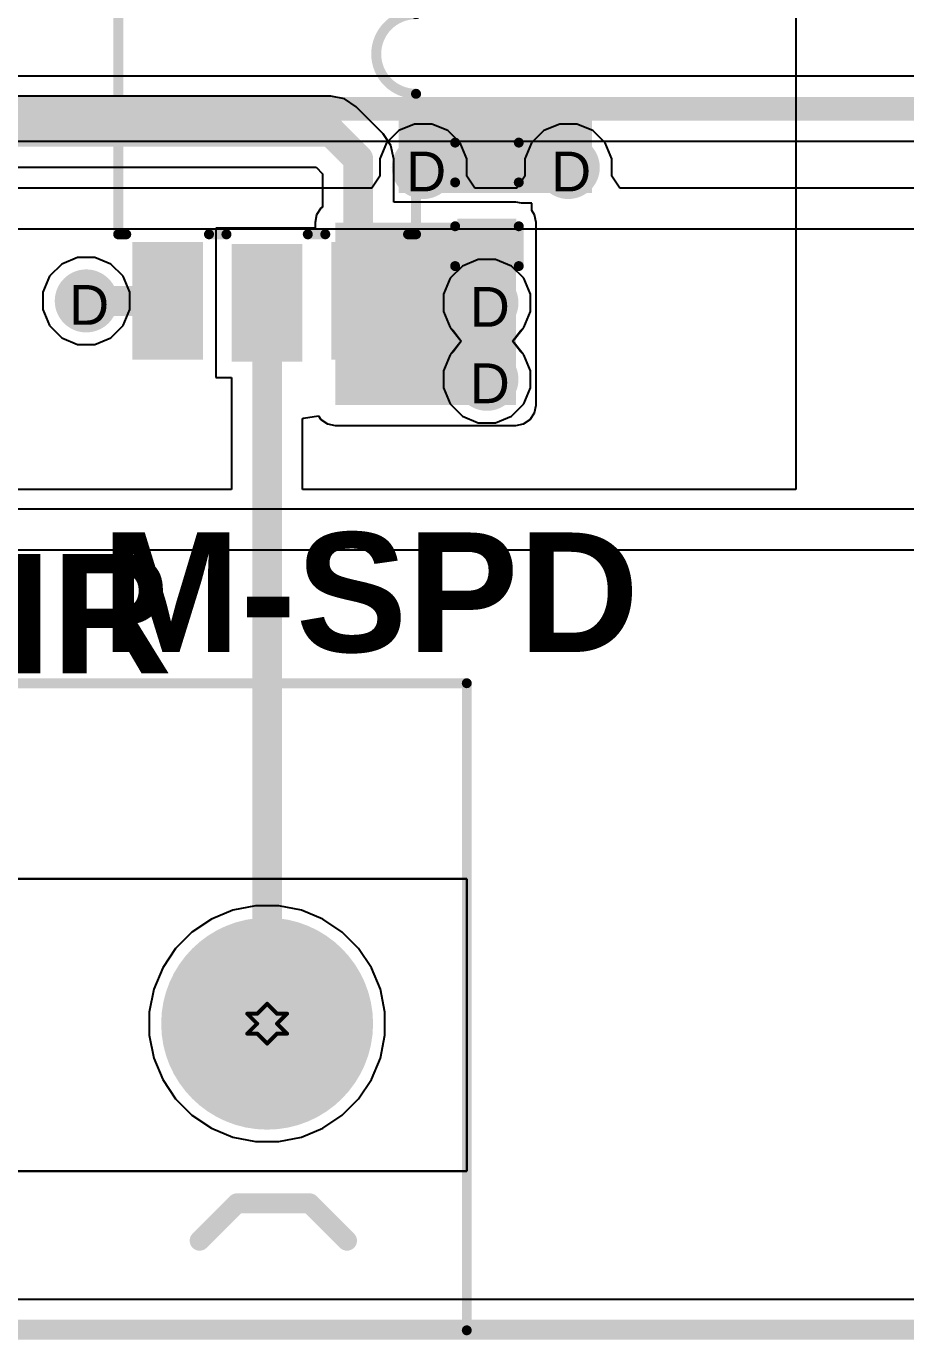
# Model space of a CAD drawing. Header units: inches. Extents: x 0 to 5401, y 0 to 5414.
# Drawn here: x 64 to 75.22, y -0.13 to 16.63 of the extents above; entities that cross this region are included whole.
import ezdxf

# ---------------------------------------------------------------- set-up
doc = ezdxf.new("R2010")
doc.units = ezdxf.units.IN
for name, color, linetype in [('Board Outline', 216, 'Continuous'), ('Bottom Layer', 5, 'Continuous'), ('Bottom Solder', 6, 'Continuous'), ('Drill Drawing', 1, 'Continuous'), ('Layer 1', 16, 'Continuous'), ('Layer 2', 76, 'Continuous'), ('Multi-Layer', 9, 'Continuous'), ('Pad Holes', 156, 'Continuous'), ('Top Layer', 1, 'Continuous'), ('Top Overlay', 2, 'Continuous'), ('Top Paste', 8, 'Continuous'), ('Top Solder', 216, 'Continuous'), ('Via Holes', 16, 'Continuous')]:
    doc.layers.add(name, color=color, linetype=linetype)
doc.styles.add('Arial', font='', dxfattribs={"height": 0.2})
doc.styles.add('Arial_Bold', font='', dxfattribs={"height": 0.2})
doc.styles.get('Arial').set_extended_font_data('Arial')
doc.styles.get('Arial_Bold').set_extended_font_data('Arial', bold=True)

# ---------------------------------------------------------------- blocks, each defined once
blk = doc.blocks.new('SO_5_18')
at = {"layer": 'Top Layer'}
for points in [[(-3.85, 0.87), (-3.85, 1.67), (-2.45, 1.67), (-2.45, 0.87)], [(2.45, 0.87), (2.45, 1.67), (3.85, 1.67), (3.85, 0.87)], [(2.475, -0.4), (2.475, 0.4), (3.875, 0.4), (3.875, -0.4)], [(-3.875, -1.67), (-3.875, -0.87), (-2.475, -0.87), (-2.475, -1.67)], [(2.45, -1.67), (2.45, -0.87), (3.85, -0.87), (3.85, -1.67)]]:
    blk.add_hatch(color=1, dxfattribs=at).paths.add_polyline_path(points)
at = {"layer": 'Top Paste'}
for points in [[(-3.85, 0.87), (-3.85, 1.67), (-2.45, 1.67), (-2.45, 0.87)], [(2.45, 0.87), (2.45, 1.67), (3.85, 1.67), (3.85, 0.87)], [(2.475, -0.4), (2.475, 0.4), (3.875, 0.4), (3.875, -0.4)], [(-3.875, -1.67), (-3.875, -0.87), (-2.475, -0.87), (-2.475, -1.67)], [(2.45, -1.67), (2.45, -0.87), (3.85, -0.87), (3.85, -1.67)]]:
    blk.add_hatch(color=8, dxfattribs=at).paths.add_polyline_path(points)
at = {"layer": 'Top Solder'}
for points in [[(-3.901, 0.819), (-3.901, 1.721), (-2.399, 1.721), (-2.399, 0.819)], [(2.399, 0.819), (2.399, 1.721), (3.901, 1.721), (3.901, 0.819)], [(2.424, -0.451), (2.424, 0.451), (3.926, 0.451), (3.926, -0.451)], [(-3.926, -1.721), (-3.926, -0.819), (-2.424, -0.819), (-2.424, -1.721)], [(2.399, -1.721), (2.399, -0.819), (3.901, -0.819), (3.901, -1.721)]]:
    blk.add_hatch(color=216, dxfattribs=at).paths.add_polyline_path(points)
at = {"layer": 'Top Overlay'}
for points in [[(-2.3, 1.798, 0.127, 0.127, 0), (-2.3, 1.9, 0.127, 0.127, 0)], [(-0.508, 1.9, 0.127, 0.127, 0), (-2.3, 1.9, 0.127, 0.127, 0)], [(0.508, 1.9, 0.127, 0.127, -1), (-0.508, 1.9, 0.127, 0.127, 0)], [(2.3, 1.9, 0.127, 0.127, 0), (0.508, 1.9, 0.127, 0.127, 0)], [(2.3, 1.798, 0.127, 0.127, 0), (2.3, 1.9, 0.127, 0.127, 0)], [(2.3, 1.798, 0.127, 0.127, 0), (2.3, 1.9, 0.127, 0.127, 0)], [(-3.988, 1.295, 0.127, 0.127, 0), (-4.115, 1.422, 0.127, 0.127, 0)], [(-4.115, 1.168, 0.127, 0.127, 0), (-4.115, 1.422, 0.127, 0.127, 0)], [(-4.115, 1.168, 0.127, 0.127, 0), (-3.988, 1.295, 0.127, 0.127, 0)], [(-2.3, -0.742, 0.127, 0.127, 0), (-2.3, 0.742, 0.127, 0.127, 0)], [(2.3, 0.519, 0.127, 0.127, 0), (2.3, 0.742, 0.127, 0.127, 0)], [(2.3, -0.742, 0.127, 0.127, 0), (2.3, -0.519, 0.127, 0.127, 0)], [(-2.3, -1.9, 0.127, 0.127, 0), (-2.3, -1.798, 0.127, 0.127, 0)], [(2.3, -1.9, 0.127, 0.127, 0), (-2.3, -1.9, 0.127, 0.127, 0)], [(2.3, -1.9, 0.127, 0.127, 0), (2.3, -1.798, 0.127, 0.127, 0)]]:
    blk.add_lwpolyline(points, format="xyseb", dxfattribs=at)
for points in [[(-2.332, 1.9, 0.0635, 0.0635, 1), (-2.268, 1.9, 0.0635, 0.0635, 1)], [(-2.332, 1.9, 0.0635, 0.0635, 1), (-2.268, 1.9, 0.0635, 0.0635, 1)], [(-2.332, 1.798, 0.0635, 0.0635, 1), (-2.268, 1.798, 0.0635, 0.0635, 1)], [(-0.54, 1.9, 0.0635, 0.0635, 1), (-0.476, 1.9, 0.0635, 0.0635, 1)], [(-0.539, 1.9, 0.0635, 0.0635, 1), (-0.476, 1.9, 0.0635, 0.0635, 1)], [(0.476, 1.9, 0.0635, 0.0635, 1), (0.54, 1.9, 0.0635, 0.0635, 1)], [(0.476, 1.9, 0.0635, 0.0635, 1), (0.54, 1.9, 0.0635, 0.0635, 1)], [(2.268, 1.9, 0.0635, 0.0635, 1), (2.332, 1.9, 0.0635, 0.0635, 1)], [(2.268, 1.9, 0.0635, 0.0635, 1), (2.332, 1.9, 0.0635, 0.0635, 1)], [(2.268, 1.9, 0.0635, 0.0635, 1), (2.332, 1.9, 0.0635, 0.0635, 1)], [(2.268, 1.798, 0.0635, 0.0635, 1), (2.332, 1.798, 0.0635, 0.0635, 1)], [(2.268, 1.798, 0.0635, 0.0635, 1), (2.332, 1.798, 0.0635, 0.0635, 1)], [(-4.147, 1.422, 0.0635, 0.0635, 1), (-4.083, 1.422, 0.0635, 0.0635, 1)], [(-4.147, 1.422, 0.0635, 0.0635, 1), (-4.083, 1.422, 0.0635, 0.0635, 1)], [(-4.02, 1.295, 0.0635, 0.0635, 1), (-3.956, 1.295, 0.0635, 0.0635, 1)], [(-4.02, 1.295, 0.0635, 0.0635, 1), (-3.956, 1.295, 0.0635, 0.0635, 1)], [(-4.147, 1.168, 0.0635, 0.0635, 1), (-4.083, 1.168, 0.0635, 0.0635, 1)], [(-4.147, 1.168, 0.0635, 0.0635, 1), (-4.083, 1.168, 0.0635, 0.0635, 1)], [(-2.332, 0.742, 0.0635, 0.0635, 1), (-2.268, 0.742, 0.0635, 0.0635, 1)], [(2.268, 0.742, 0.0635, 0.0635, 1), (2.332, 0.742, 0.0635, 0.0635, 1)], [(2.268, 0.519, 0.0635, 0.0635, 1), (2.332, 0.519, 0.0635, 0.0635, 1)], [(2.268, -0.519, 0.0635, 0.0635, 1), (2.332, -0.519, 0.0635, 0.0635, 1)], [(-2.332, -0.742, 0.0635, 0.0635, 1), (-2.268, -0.742, 0.0635, 0.0635, 1)], [(2.268, -0.742, 0.0635, 0.0635, 1), (2.332, -0.742, 0.0635, 0.0635, 1)], [(-2.332, -1.798, 0.0635, 0.0635, 1), (-2.268, -1.798, 0.0635, 0.0635, 1)], [(-2.332, -1.9, 0.0635, 0.0635, 1), (-2.268, -1.9, 0.0635, 0.0635, 1)], [(-2.332, -1.9, 0.0635, 0.0635, 1), (-2.268, -1.9, 0.0635, 0.0635, 1)], [(2.268, -1.798, 0.0635, 0.0635, 1), (2.332, -1.798, 0.0635, 0.0635, 1)], [(2.268, -1.9, 0.0635, 0.0635, 1), (2.332, -1.9, 0.0635, 0.0635, 1)], [(2.268, -1.9, 0.0635, 0.0635, 1), (2.332, -1.9, 0.0635, 0.0635, 1)]]:
    blk.add_lwpolyline(points, format="xyseb", close=True, dxfattribs=at)
blk = doc.blocks.new('WJ127_5_0_5P_184')
at = {"layer": 'Bottom Layer'}
h = blk.add_hatch(color=5, dxfattribs=at)
edge = h.paths.add_edge_path()
edge.add_arc((10, 0), 1.25, 0, 360)
at = {"layer": 'Bottom Solder'}
h = blk.add_hatch(color=6, dxfattribs=at)
edge = h.paths.add_edge_path()
edge.add_arc((10, 0), 1.352, 0, 360)
at = {"layer": 'Layer 1'}
h = blk.add_hatch(color=16, dxfattribs=at)
edge = h.paths.add_edge_path()
edge.add_arc((10, 0), 1.25, 0, 360)
at = {"layer": 'Layer 2'}
h = blk.add_hatch(color=76, dxfattribs=at)
edge = h.paths.add_edge_path()
edge.add_arc((10, 0), 1.25, 0, 360)
at = {"layer": 'Multi-Layer'}
h = blk.add_hatch(color=9, dxfattribs=at)
edge = h.paths.add_edge_path()
edge.add_arc((10, 0), 1.25, 0, 360)
at = {"layer": 'Pad Holes'}
h = blk.add_hatch(color=7, dxfattribs=at)
edge = h.paths.add_edge_path()
edge.add_arc((10, 0), 0.65, 0, 360)
at = {"layer": 'Top Layer'}
h = blk.add_hatch(color=1, dxfattribs=at)
edge = h.paths.add_edge_path()
edge.add_arc((10, 0), 1.25, 0, 360)
at = {"layer": 'Top Solder'}
h = blk.add_hatch(color=216, dxfattribs=at)
edge = h.paths.add_edge_path()
edge.add_arc((10, 0), 1.352, 0, 360)
at = {"layer": 'Top Overlay'}
for points in [[(-13.005, 4.343, 0.127, 0.127, 0), (12.548, 4.343, 0.127, 0.127, 0)], [(12.548, -3.912, 0.127, 0.127, 0), (12.548, 4.343, 0.127, 0.127, 0)], [(9.138, -2.769, 0.254, 0.254, 0), (9.615, -2.292, 0.254, 0.254, 0)], [(9.615, -2.292, 0.254, 0.254, 0), (10.543, -2.292, 0.254, 0.254, 0)], [(10.543, -2.292, 0.254, 0.254, 0), (11.02, -2.769, 0.254, 0.254, 0)], [(-13.005, -3.912, 0.127, 0.127, 0), (12.548, -3.912, 0.127, 0.127, 0)]]:
    blk.add_lwpolyline(points, format="xyseb", dxfattribs=at)
for points in [[(12.516, 4.343, 0.0635, 0.0635, 1), (12.579, 4.343, 0.0635, 0.0635, 1)], [(12.516, 4.343, 0.0635, 0.0635, 1), (12.579, 4.343, 0.0635, 0.0635, 1)], [(9.551, -2.292, 0.127, 0.127, 1), (9.678, -2.292, 0.127, 0.127, 1)], [(9.551, -2.292, 0.127, 0.127, 1), (9.678, -2.292, 0.127, 0.127, 1)], [(10.48, -2.292, 0.127, 0.127, 1), (10.607, -2.292, 0.127, 0.127, 1)], [(10.48, -2.292, 0.127, 0.127, 1), (10.607, -2.292, 0.127, 0.127, 1)], [(9.075, -2.769, 0.127, 0.127, 1), (9.202, -2.769, 0.127, 0.127, 1)], [(10.956, -2.769, 0.127, 0.127, 1), (11.083, -2.769, 0.127, 0.127, 1)], [(12.516, -3.912, 0.0635, 0.0635, 1), (12.579, -3.912, 0.0635, 0.0635, 1)], [(12.516, -3.912, 0.0635, 0.0635, 1), (12.579, -3.912, 0.0635, 0.0635, 1)]]:
    blk.add_lwpolyline(points, format="xyseb", close=True, dxfattribs=at)
blk = doc.blocks.new('____0402_272')
at = {"layer": 'Top Layer'}
for points in [[(-0.699, -0.318), (-0.699, 0.317), (-0.241, 0.317), (-0.241, -0.318)], [(0.241, -0.318), (0.241, 0.317), (0.699, 0.317), (0.699, -0.318)]]:
    blk.add_hatch(color=1, dxfattribs=at).paths.add_polyline_path(points)
at = {"layer": 'Top Paste'}
for points in [[(-0.699, -0.318), (-0.699, 0.317), (-0.241, 0.317), (-0.241, -0.318)], [(0.241, -0.318), (0.241, 0.317), (0.699, 0.317), (0.699, -0.318)]]:
    blk.add_hatch(color=8, dxfattribs=at).paths.add_polyline_path(points)
at = {"layer": 'Top Solder'}
for points in [[(-0.758, -0.377), (-0.758, 0.377), (-0.181, 0.377), (-0.181, -0.377)], [(0.181, -0.377), (0.181, 0.377), (0.758, 0.377), (0.758, -0.377)]]:
    blk.add_hatch(color=216, dxfattribs=at).paths.add_polyline_path(points)
at = {"layer": 'Top Overlay'}
for points in [[(-0.787, -0.406, 0.127, 0.127, 0), (-0.787, 0.406, 0.127, 0.127, 0)], [(-0.279, 0.406, 0.127, 0.127, 0), (-0.787, 0.406, 0.127, 0.127, 0)], [(0.787, 0.406, 0.127, 0.127, 0), (0.279, 0.406, 0.127, 0.127, 0)], [(0.787, -0.406, 0.127, 0.127, 0), (0.787, 0.406, 0.127, 0.127, 0)], [(-0.279, -0.406, 0.127, 0.127, 0), (-0.787, -0.406, 0.127, 0.127, 0)], [(0.787, -0.406, 0.127, 0.127, 0), (0.279, -0.406, 0.127, 0.127, 0)]]:
    blk.add_lwpolyline(points, format="xyseb", dxfattribs=at)
for points in [[(-0.819, 0.406, 0.0635, 0.0635, 1), (-0.756, 0.406, 0.0635, 0.0635, 1)], [(-0.819, 0.406, 0.0635, 0.0635, 1), (-0.756, 0.406, 0.0635, 0.0635, 1)], [(-0.311, 0.406, 0.0635, 0.0635, 1), (-0.248, 0.406, 0.0635, 0.0635, 1)], [(0.248, 0.406, 0.0635, 0.0635, 1), (0.311, 0.406, 0.0635, 0.0635, 1)], [(0.756, 0.406, 0.0635, 0.0635, 1), (0.819, 0.406, 0.0635, 0.0635, 1)], [(0.756, 0.406, 0.0635, 0.0635, 1), (0.819, 0.406, 0.0635, 0.0635, 1)], [(-0.819, -0.406, 0.0635, 0.0635, 1), (-0.756, -0.406, 0.0635, 0.0635, 1)], [(-0.819, -0.406, 0.0635, 0.0635, 1), (-0.756, -0.406, 0.0635, 0.0635, 1)], [(-0.311, -0.406, 0.0635, 0.0635, 1), (-0.248, -0.406, 0.0635, 0.0635, 1)], [(0.248, -0.406, 0.0635, 0.0635, 1), (0.311, -0.406, 0.0635, 0.0635, 1)], [(0.756, -0.406, 0.0635, 0.0635, 1), (0.819, -0.406, 0.0635, 0.0635, 1)], [(0.756, -0.406, 0.0635, 0.0635, 1), (0.819, -0.406, 0.0635, 0.0635, 1)]]:
    blk.add_lwpolyline(points, format="xyseb", close=True, dxfattribs=at)

msp = doc.modelspace()

# ---------------------------------------------------------------- hatches: boundary and pattern name
at = {"layer": 'Bottom Layer'}
h = msp.add_hatch(color=5, dxfattribs=at)
edge = h.paths.add_edge_path()
edge.add_arc((69.063, 14.827), 0.3, 0, 360)
h = msp.add_hatch(color=5, dxfattribs=at)
edge = h.paths.add_edge_path()
edge.add_arc((70.913, 14.827), 0.3, 0, 360)
h = msp.add_hatch(color=5, dxfattribs=at)
edge = h.paths.add_edge_path()
edge.add_arc((64.762, 13.125), 0.3, 0, 360)
h = msp.add_hatch(color=5, dxfattribs=at)
edge = h.paths.add_edge_path()
edge.add_arc((69.875, 13.1), 0.3, 0, 360)
h = msp.add_hatch(color=5, dxfattribs=at)
edge = h.paths.add_edge_path()
edge.add_arc((69.875, 12.125), 0.3, 0, 360)
at = {"layer": 'Bottom Solder'}
h = msp.add_hatch(color=6, dxfattribs=at)
edge = h.paths.add_edge_path()
edge.add_arc((69.063, 14.827), 0.402, 0, 360)
h = msp.add_hatch(color=6, dxfattribs=at)
edge = h.paths.add_edge_path()
edge.add_arc((70.913, 14.827), 0.402, 0, 360)
h = msp.add_hatch(color=6, dxfattribs=at)
edge = h.paths.add_edge_path()
edge.add_arc((64.762, 13.125), 0.402, 0, 360)
h = msp.add_hatch(color=6, dxfattribs=at)
edge = h.paths.add_edge_path()
edge.add_arc((69.875, 13.1), 0.402, 0, 360)
h = msp.add_hatch(color=6, dxfattribs=at)
edge = h.paths.add_edge_path()
edge.add_arc((69.875, 12.125), 0.402, 0, 360)
at = {"layer": 'Layer 1'}
h = msp.add_hatch(color=16, dxfattribs=at)
edge = h.paths.add_edge_path()
edge.add_arc((69.063, 14.827), 0.3, 0, 360)
h = msp.add_hatch(color=16, dxfattribs=at)
edge = h.paths.add_edge_path()
edge.add_arc((70.913, 14.827), 0.3, 0, 360)
h = msp.add_hatch(color=16, dxfattribs=at)
edge = h.paths.add_edge_path()
edge.add_arc((64.762, 13.125), 0.3, 0, 360)
h = msp.add_hatch(color=16, dxfattribs=at)
edge = h.paths.add_edge_path()
edge.add_arc((69.875, 13.1), 0.3, 0, 360)
h = msp.add_hatch(color=16, dxfattribs=at)
edge = h.paths.add_edge_path()
edge.add_arc((69.875, 12.125), 0.3, 0, 360)
at = {"layer": 'Layer 2'}
h = msp.add_hatch(color=76, dxfattribs=at)
edge = h.paths.add_edge_path()
edge.add_arc((69.063, 14.827), 0.3, 0, 360)
h = msp.add_hatch(color=76, dxfattribs=at)
edge = h.paths.add_edge_path()
edge.add_arc((70.913, 14.827), 0.3, 0, 360)
h = msp.add_hatch(color=76, dxfattribs=at)
edge = h.paths.add_edge_path()
edge.add_arc((64.762, 13.125), 0.3, 0, 360)
h = msp.add_hatch(color=76, dxfattribs=at)
edge = h.paths.add_edge_path()
edge.add_arc((69.875, 13.1), 0.3, 0, 360)
h = msp.add_hatch(color=76, dxfattribs=at)
edge = h.paths.add_edge_path()
edge.add_arc((69.875, 12.125), 0.3, 0, 360)
at = {"layer": 'Top Layer'}
for points in [[(68.747, 14.501), (71.214, 14.501), (71.214, 15.575), (68.747, 15.575)], [(67.94, 11.796), (70.244, 11.796), (70.244, 14.125), (67.94, 14.125)]]:
    msp.add_hatch(color=1, dxfattribs=at).paths.add_polyline_path(points)
h = msp.add_hatch(color=1, dxfattribs=at)
edge = h.paths.add_edge_path()
edge.add_arc((69.063, 14.827), 0.3, 0, 360)
h = msp.add_hatch(color=1, dxfattribs=at)
edge = h.paths.add_edge_path()
edge.add_arc((70.913, 14.827), 0.3, 0, 360)
h = msp.add_hatch(color=1, dxfattribs=at)
edge = h.paths.add_edge_path()
edge.add_arc((64.762, 13.125), 0.3, 0, 360)
h = msp.add_hatch(color=1, dxfattribs=at)
edge = h.paths.add_edge_path()
edge.add_arc((69.875, 13.1), 0.3, 0, 360)
h = msp.add_hatch(color=1, dxfattribs=at)
edge = h.paths.add_edge_path()
edge.add_arc((69.875, 12.125), 0.3, 0, 360)
at = {"layer": 'Top Solder'}
h = msp.add_hatch(color=216, dxfattribs=at)
edge = h.paths.add_edge_path()
edge.add_arc((69.063, 14.827), 0.402, 0, 360)
h = msp.add_hatch(color=216, dxfattribs=at)
edge = h.paths.add_edge_path()
edge.add_arc((70.913, 14.827), 0.402, 0, 360)
h = msp.add_hatch(color=216, dxfattribs=at)
edge = h.paths.add_edge_path()
edge.add_arc((64.762, 13.125), 0.402, 0, 360)
h = msp.add_hatch(color=216, dxfattribs=at)
edge = h.paths.add_edge_path()
edge.add_arc((69.875, 13.1), 0.402, 0, 360)
h = msp.add_hatch(color=216, dxfattribs=at)
edge = h.paths.add_edge_path()
edge.add_arc((69.875, 12.125), 0.402, 0, 360)
at = {"layer": 'Via Holes'}
h = msp.add_hatch(color=7, dxfattribs=at)
edge = h.paths.add_edge_path()
edge.add_arc((69.063, 14.827), 0.15, 0, 360)
h = msp.add_hatch(color=7, dxfattribs=at)
edge = h.paths.add_edge_path()
edge.add_arc((70.913, 14.827), 0.15, 0, 360)
h = msp.add_hatch(color=7, dxfattribs=at)
edge = h.paths.add_edge_path()
edge.add_arc((64.762, 13.125), 0.15, 0, 360)
h = msp.add_hatch(color=7, dxfattribs=at)
edge = h.paths.add_edge_path()
edge.add_arc((69.875, 13.1), 0.15, 0, 360)
h = msp.add_hatch(color=7, dxfattribs=at)
edge = h.paths.add_edge_path()
edge.add_arc((69.875, 12.125), 0.15, 0, 360)

# ---------------------------------------------------------------- linework, layer by layer
at = {"layer": 'Board Outline'}
msp.add_lwpolyline([(0, 0, 0.254, 0.254, 0), (150, 0, 0.254, 0.254, 0)], format="xyseb", dxfattribs=at)
at = {"layer": 'Bottom Layer'}
for p, q in [((142.792, 15.991), (38.513, 15.991)), ((38.341, 15.162), (142.964, 15.162)), ((69.765, 13.654), (69.562, 13.569)), ((69.986, 13.654), (69.765, 13.654)), ((70.189, 13.569), (69.986, 13.654)), ((69.406, 13.414), (69.321, 13.21)), ((69.562, 13.569), (69.406, 13.414)), ((70.345, 13.414), (70.189, 13.569)), ((70.429, 13.21), (70.345, 13.414)), ((69.321, 13.21), (69.321, 12.99)), ((70.429, 12.99), (70.429, 13.21)), ((69.321, 12.99), (69.406, 12.786)), ((70.345, 12.786), (70.429, 12.99)), ((69.406, 12.786), (69.447, 12.745)), ((69.447, 12.745), (69.548, 12.612)), ((70.203, 12.612), (70.304, 12.745)), ((70.304, 12.745), (70.345, 12.786)), ((69.548, 12.612), (69.447, 12.48)), ((70.304, 12.48), (70.203, 12.612)), ((69.406, 12.439), (69.321, 12.235)), ((69.447, 12.48), (69.406, 12.439)), ((70.345, 12.439), (70.304, 12.48)), ((70.429, 12.235), (70.345, 12.439)), ((69.321, 12.235), (69.321, 12.015)), ((70.429, 12.015), (70.429, 12.235)), ((69.321, 12.015), (69.406, 11.811)), ((70.345, 11.811), (70.429, 12.015)), ((69.406, 11.811), (69.562, 11.655)), ((70.189, 11.655), (70.345, 11.811)), ((69.562, 11.655), (69.765, 11.571)), ((69.765, 11.571), (69.986, 11.571)), ((69.986, 11.571), (70.189, 11.655)), ((44.065, 5.753), (69.618, 5.753)), ((69.618, 5.753), (44.065, 5.753)), ((69.618, 5.753), (69.618, 2.024)), ((69.618, 2.024), (69.618, 5.753)), ((69.618, 2.024), (44.065, 2.024)), ((44.065, 2.024), (69.618, 2.024)), ((145.483, 0.388), (4.517, 0.388))]:
    msp.add_line(p, q, dxfattribs=at)
msp.add_lwpolyline([(38.341, 15.576, 0.305, 0.305, 0), (142.964, 15.576, 0.305, 0.305, 0)], format="xyseb", dxfattribs=at)
at = {"layer": 'Drill Drawing'}
for points in [[(66.816, 4.032, 0.0508, 0.0508, 0), (66.943, 3.905, 0.0508, 0.0508, 0)], [(66.816, 4.032, 0.0508, 0.0508, 0), (66.943, 4.032, 0.0508, 0.0508, 0)], [(66.943, 4.032, 0.0508, 0.0508, 0), (67.07, 4.159, 0.0508, 0.0508, 0)], [(67.07, 4.159, 0.0508, 0.0508, 0), (67.197, 4.032, 0.0508, 0.0508, 0)], [(67.197, 4.032, 0.0508, 0.0508, 0), (67.324, 4.032, 0.0508, 0.0508, 0)], [(67.197, 3.905, 0.0508, 0.0508, 0), (67.324, 4.032, 0.0508, 0.0508, 0)], [(66.816, 3.778, 0.0508, 0.0508, 0), (66.943, 3.905, 0.0508, 0.0508, 0)], [(67.197, 3.905, 0.0508, 0.0508, 0), (67.324, 3.778, 0.0508, 0.0508, 0)], [(66.816, 3.778, 0.0508, 0.0508, 0), (66.943, 3.778, 0.0508, 0.0508, 0)], [(66.943, 3.778, 0.0508, 0.0508, 0), (67.07, 3.651, 0.0508, 0.0508, 0)], [(67.07, 3.651, 0.0508, 0.0508, 0), (67.197, 3.778, 0.0508, 0.0508, 0)], [(67.197, 3.778, 0.0508, 0.0508, 0), (67.324, 3.778, 0.0508, 0.0508, 0)]]:
    msp.add_lwpolyline(points, format="xyseb", dxfattribs=at)
for points in [[(66.803, 4.032, 0.0254, 0.0254, 1), (66.829, 4.032, 0.0254, 0.0254, 1)], [(66.803, 4.032, 0.0254, 0.0254, 1), (66.829, 4.032, 0.0254, 0.0254, 1)], [(66.93, 4.032, 0.0254, 0.0254, 1), (66.956, 4.032, 0.0254, 0.0254, 1)], [(66.93, 4.032, 0.0254, 0.0254, 1), (66.956, 4.032, 0.0254, 0.0254, 1)], [(67.057, 4.159, 0.0254, 0.0254, 1), (67.083, 4.159, 0.0254, 0.0254, 1)], [(67.057, 4.159, 0.0254, 0.0254, 1), (67.083, 4.159, 0.0254, 0.0254, 1)], [(67.184, 4.032, 0.0254, 0.0254, 1), (67.21, 4.032, 0.0254, 0.0254, 1)], [(67.184, 4.032, 0.0254, 0.0254, 1), (67.21, 4.032, 0.0254, 0.0254, 1)], [(67.311, 4.032, 0.0254, 0.0254, 1), (67.337, 4.032, 0.0254, 0.0254, 1)], [(67.311, 4.032, 0.0254, 0.0254, 1), (67.337, 4.032, 0.0254, 0.0254, 1)], [(66.93, 3.905, 0.0254, 0.0254, 1), (66.956, 3.905, 0.0254, 0.0254, 1)], [(66.93, 3.905, 0.0254, 0.0254, 1), (66.956, 3.905, 0.0254, 0.0254, 1)], [(67.184, 3.905, 0.0254, 0.0254, 1), (67.21, 3.905, 0.0254, 0.0254, 1)], [(67.184, 3.905, 0.0254, 0.0254, 1), (67.21, 3.905, 0.0254, 0.0254, 1)], [(66.803, 3.778, 0.0254, 0.0254, 1), (66.829, 3.778, 0.0254, 0.0254, 1)], [(66.803, 3.778, 0.0254, 0.0254, 1), (66.829, 3.778, 0.0254, 0.0254, 1)], [(66.93, 3.778, 0.0254, 0.0254, 1), (66.956, 3.778, 0.0254, 0.0254, 1)], [(66.93, 3.778, 0.0254, 0.0254, 1), (66.956, 3.778, 0.0254, 0.0254, 1)], [(67.184, 3.778, 0.0254, 0.0254, 1), (67.21, 3.778, 0.0254, 0.0254, 1)], [(67.184, 3.778, 0.0254, 0.0254, 1), (67.21, 3.778, 0.0254, 0.0254, 1)], [(67.311, 3.778, 0.0254, 0.0254, 1), (67.337, 3.778, 0.0254, 0.0254, 1)], [(67.311, 3.778, 0.0254, 0.0254, 1), (67.337, 3.778, 0.0254, 0.0254, 1)], [(67.057, 3.651, 0.0254, 0.0254, 1), (67.083, 3.651, 0.0254, 0.0254, 1)], [(67.057, 3.651, 0.0254, 0.0254, 1), (67.083, 3.651, 0.0254, 0.0254, 1)]]:
    msp.add_lwpolyline(points, format="xyseb", close=True, dxfattribs=at)
at = {"layer": 'Layer 1'}
for p, q in [((69.765, 13.654), (69.562, 13.569)), ((69.986, 13.654), (69.765, 13.654)), ((70.189, 13.569), (69.986, 13.654)), ((69.406, 13.414), (69.321, 13.21)), ((69.562, 13.569), (69.406, 13.414)), ((70.345, 13.414), (70.189, 13.569)), ((70.429, 13.21), (70.345, 13.414)), ((69.321, 13.21), (69.321, 12.99)), ((70.429, 12.99), (70.429, 13.21)), ((69.321, 12.99), (69.406, 12.786)), ((70.345, 12.786), (70.429, 12.99)), ((69.406, 12.786), (69.413, 12.778)), ((69.413, 12.778), (69.547, 12.612)), ((70.204, 12.612), (70.337, 12.778)), ((70.337, 12.778), (70.345, 12.786)), ((69.547, 12.612), (69.413, 12.446)), ((70.337, 12.446), (70.204, 12.612)), ((69.406, 12.439), (69.321, 12.235)), ((69.413, 12.446), (69.406, 12.439)), ((70.345, 12.439), (70.337, 12.446)), ((70.429, 12.235), (70.345, 12.439)), ((69.321, 12.235), (69.321, 12.015)), ((70.429, 12.015), (70.429, 12.235)), ((69.321, 12.015), (69.406, 11.811)), ((70.345, 11.811), (70.429, 12.015)), ((69.406, 11.811), (69.562, 11.655)), ((70.189, 11.655), (70.345, 11.811)), ((69.562, 11.655), (69.765, 11.571)), ((69.765, 11.571), (69.986, 11.571)), ((69.986, 11.571), (70.189, 11.655)), ((140.808, 10.468), (0.388, 10.468)), ((0.388, 9.95), (141.326, 9.95)), ((66.922, 5.409), (66.631, 5.351)), ((67.218, 5.409), (66.922, 5.409)), ((67.509, 5.351), (67.218, 5.409)), ((66.358, 5.238), (66.111, 5.073)), ((66.631, 5.351), (66.358, 5.238)), ((67.782, 5.238), (67.509, 5.351)), ((68.029, 5.073), (67.782, 5.238)), ((66.111, 5.073), (65.902, 4.864)), ((68.238, 4.864), (68.029, 5.073)), ((65.902, 4.864), (65.737, 4.617)), ((68.403, 4.617), (68.238, 4.864)), ((65.737, 4.617), (65.624, 4.344)), ((68.516, 4.344), (68.403, 4.617)), ((65.624, 4.344), (65.566, 4.053)), ((68.574, 4.053), (68.516, 4.344)), ((65.566, 4.053), (65.566, 3.757)), ((68.574, 3.757), (68.574, 4.053)), ((65.566, 3.757), (65.624, 3.466)), ((68.516, 3.466), (68.574, 3.757)), ((65.624, 3.466), (65.737, 3.193)), ((68.403, 3.193), (68.516, 3.466)), ((65.737, 3.193), (65.902, 2.946)), ((68.238, 2.946), (68.403, 3.193)), ((65.902, 2.946), (66.111, 2.737)), ((68.029, 2.737), (68.238, 2.946)), ((66.111, 2.737), (66.358, 2.572)), ((67.782, 2.572), (68.029, 2.737)), ((66.358, 2.572), (66.631, 2.459)), ((67.509, 2.459), (67.782, 2.572)), ((66.631, 2.459), (66.922, 2.401)), ((66.922, 2.401), (67.218, 2.401)), ((67.218, 2.401), (67.509, 2.459)), ((145.397, 0.388), (4.603, 0.388))]:
    msp.add_line(p, q, dxfattribs=at)
at = {"layer": 'Layer 2'}
for p, q in [((68.749, 15.297), (68.593, 15.141)), ((68.952, 15.381), (68.749, 15.297)), ((69.173, 15.381), (68.952, 15.381)), ((69.376, 15.297), (69.173, 15.381)), ((69.532, 15.141), (69.376, 15.297)), ((70.599, 15.297), (70.443, 15.141)), ((70.803, 15.381), (70.599, 15.297)), ((71.023, 15.381), (70.803, 15.381)), ((71.227, 15.297), (71.023, 15.381)), ((71.383, 15.141), (71.227, 15.297)), ((68.593, 15.141), (68.509, 14.937)), ((69.617, 14.937), (69.532, 15.141)), ((70.443, 15.141), (70.359, 14.937)), ((71.467, 14.937), (71.383, 15.141)), ((68.509, 14.937), (68.509, 14.717)), ((69.617, 14.717), (69.617, 14.937)), ((70.359, 14.937), (70.359, 14.717)), ((71.467, 14.717), (71.467, 14.937)), ((68.509, 14.717), (68.407, 14.564)), ((69.719, 14.564), (69.617, 14.717)), ((70.359, 14.717), (70.257, 14.564)), ((71.569, 14.564), (71.467, 14.717)), ((68.407, 14.564), (35.155, 14.564)), ((70.257, 14.564), (69.719, 14.564)), ((104.754, 14.564), (71.569, 14.564)), ((32.715, 14.046), (137.312, 14.046)), ((64.449, 13.595), (64.293, 13.439)), ((64.652, 13.679), (64.449, 13.595)), ((64.873, 13.679), (64.652, 13.679)), ((65.076, 13.595), (64.873, 13.679)), ((65.232, 13.439), (65.076, 13.595)), ((64.293, 13.439), (64.208, 13.235)), ((65.316, 13.235), (65.232, 13.439)), ((64.208, 13.235), (64.208, 13.015)), ((65.316, 13.015), (65.316, 13.235)), ((64.208, 13.015), (64.293, 12.811)), ((65.232, 12.811), (65.316, 13.015)), ((64.293, 12.811), (64.449, 12.655)), ((65.076, 12.655), (65.232, 12.811)), ((64.449, 12.655), (64.652, 12.571)), ((64.652, 12.571), (64.873, 12.571)), ((64.873, 12.571), (65.076, 12.655)), ((66.922, 5.409), (66.631, 5.351)), ((67.218, 5.409), (66.922, 5.409)), ((67.509, 5.351), (67.218, 5.409)), ((66.358, 5.238), (66.111, 5.073)), ((66.631, 5.351), (66.358, 5.238)), ((67.782, 5.238), (67.509, 5.351)), ((68.029, 5.073), (67.782, 5.238)), ((66.111, 5.073), (65.902, 4.864)), ((68.238, 4.864), (68.029, 5.073)), ((65.902, 4.864), (65.737, 4.617)), ((68.403, 4.617), (68.238, 4.864)), ((65.737, 4.617), (65.624, 4.344)), ((68.516, 4.344), (68.403, 4.617)), ((65.624, 4.344), (65.566, 4.053)), ((68.574, 4.053), (68.516, 4.344)), ((65.566, 4.053), (65.566, 3.757)), ((68.574, 3.757), (68.574, 4.053)), ((65.566, 3.757), (65.624, 3.466)), ((68.516, 3.466), (68.574, 3.757)), ((65.624, 3.466), (65.737, 3.193)), ((68.403, 3.193), (68.516, 3.466)), ((65.737, 3.193), (65.902, 2.946)), ((68.238, 2.946), (68.403, 3.193)), ((65.902, 2.946), (66.111, 2.737)), ((68.029, 2.737), (68.238, 2.946)), ((66.111, 2.737), (66.358, 2.572)), ((67.782, 2.572), (68.029, 2.737)), ((66.358, 2.572), (66.631, 2.459)), ((67.509, 2.459), (67.782, 2.572)), ((66.631, 2.459), (66.922, 2.401)), ((66.922, 2.401), (67.218, 2.401)), ((67.218, 2.401), (67.509, 2.459)), ((145.397, 0.388), (32.715, 0.388))]:
    msp.add_line(p, q, dxfattribs=at)
at = {"layer": 'Top Layer'}
for p, q in [((73.815, 27.806), (73.815, 10.719)), ((67.884, 15.736), (56.29, 15.736)), ((68.058, 15.701), (67.884, 15.736)), ((68.205, 15.603), (68.058, 15.701)), ((68.552, 15.256), (68.205, 15.603)), ((68.65, 15.109), (68.552, 15.256)), ((68.685, 14.935), (68.65, 15.109)), ((68.685, 14.384), (68.685, 14.935)), ((68.685, 14.935), (68.685, 14.935)), ((62.655, 14.83), (67.697, 14.83)), ((67.697, 14.83), (67.778, 14.748)), ((67.778, 14.748), (67.778, 14.322)), ((67.757, 14.308), (67.701, 14.224)), ((67.778, 14.322), (67.757, 14.308)), ((70.244, 14.384), (68.685, 14.384)), ((70.315, 14.37), (70.244, 14.384)), ((70.447, 14.37), (70.315, 14.37)), ((70.447, 14.278), (70.447, 14.37)), ((70.483, 14.224), (70.447, 14.278)), ((67.701, 14.224), (67.681, 14.125)), ((67.681, 14.125), (67.681, 14.054)), ((70.503, 14.125), (70.483, 14.224)), ((70.503, 11.796), (70.503, 14.125)), ((67.681, 14.054), (66.416, 14.054)), ((66.416, 14.054), (66.416, 12.146)), ((66.416, 12.146), (66.617, 12.146)), ((66.617, 12.146), (66.617, 10.719)), ((70.483, 11.697), (70.503, 11.796)), ((67.523, 11.625), (67.533, 11.629)), ((67.523, 10.719), (67.523, 11.625)), ((67.533, 11.629), (67.726, 11.659)), ((67.726, 11.659), (67.757, 11.613)), ((67.757, 11.613), (67.841, 11.557)), ((70.343, 11.557), (70.427, 11.613)), ((70.427, 11.613), (70.483, 11.697)), ((67.841, 11.557), (67.94, 11.537)), ((67.94, 11.537), (70.244, 11.537)), ((70.244, 11.537), (70.343, 11.557)), ((66.617, 10.719), (63.467, 10.719)), ((73.815, 10.719), (67.523, 10.719))]:
    msp.add_line(p, q, dxfattribs=at)
for points in [[(62.467, 15.283, 0.381, 0.381, 0), (67.884, 15.283, 0.381, 0.381, 0)], [(67.884, 15.283, 0.381, 0.381, 0), (68.232, 14.935, 0.381, 0.381, 0)], [(68.232, 13.821, 0.381, 0.381, 0), (68.232, 14.935, 0.381, 0.381, 0)], [(69.875, 14.827, 0.254, 0.254, 0), (70.913, 14.827, 0.254, 0.254, 0)], [(68.232, 13.821, 0.381, 0.381, 0), (69.092, 12.961, 0.381, 0.381, 0)], [(64.762, 13.125, 0.381, 0.381, 0), (65.8, 13.125, 0.381, 0.381, 0)], [(67.07, 3.905, 0.381, 0.381, 0), (67.07, 13.1, 0.381, 0.381, 0)]]:
    msp.add_lwpolyline(points, format="xyseb", dxfattribs=at)
for points in [[(67.789, 15.283, 0.191, 0.191, 1), (67.98, 15.283, 0.191, 0.191, 1)], [(67.789, 15.283, 0.191, 0.191, 1), (67.98, 15.283, 0.191, 0.191, 1)], [(68.136, 14.935, 0.191, 0.191, 1), (68.327, 14.935, 0.191, 0.191, 1)], [(68.136, 14.935, 0.191, 0.191, 1), (68.327, 14.935, 0.191, 0.191, 1)], [(69.812, 14.827, 0.127, 0.127, 1), (69.939, 14.827, 0.127, 0.127, 1)], [(70.85, 14.827, 0.127, 0.127, 1), (70.977, 14.827, 0.127, 0.127, 1)], [(68.136, 13.821, 0.191, 0.191, 1), (68.327, 13.821, 0.191, 0.191, 1)], [(68.136, 13.821, 0.191, 0.191, 1), (68.327, 13.821, 0.191, 0.191, 1)], [(64.667, 13.125, 0.191, 0.191, 1), (64.858, 13.125, 0.191, 0.191, 1)], [(65.705, 13.125, 0.191, 0.191, 1), (65.895, 13.125, 0.191, 0.191, 1)], [(66.975, 13.1, 0.191, 0.191, 1), (67.165, 13.1, 0.191, 0.191, 1)], [(68.997, 12.961, 0.191, 0.191, 1), (69.187, 12.961, 0.191, 0.191, 1)], [(66.975, 3.905, 0.191, 0.191, 1), (67.165, 3.905, 0.191, 0.191, 1)]]:
    msp.add_lwpolyline(points, format="xyseb", close=True, dxfattribs=at)

# ---------------------------------------------------------------- block references
at = {"rotation": 270}
for name, p in [('SO_5_18', (67.07, 16.275)), ('____0402_272', (69.875, 14.357))]:
    msp.add_blockref(name, p, dxfattribs=at)
msp.add_blockref('WJ127_5_0_5P_184', (57.07, 3.905))

# ---------------------------------------------------------------- texts
at = {"layer": 'Drill Drawing', "style": 'Arial'}
for p in [(68.843, 14.522), (70.693, 14.522), (64.542, 12.82), (69.655, 12.795), (69.655, 11.82)]:
    msp.add_text('D', height=0.508, dxfattribs=at).set_placement(p)
at = {"layer": 'Top Overlay', "style": 'Arial_Bold'}
for s, p in [('M-SPD', (64.956, 8.647)), ('M-DIR', (59.708, 8.374))]:
    msp.add_text(s, height=1.524, dxfattribs=at).set_placement(p)

doc.saveas('drawing.dxf')
